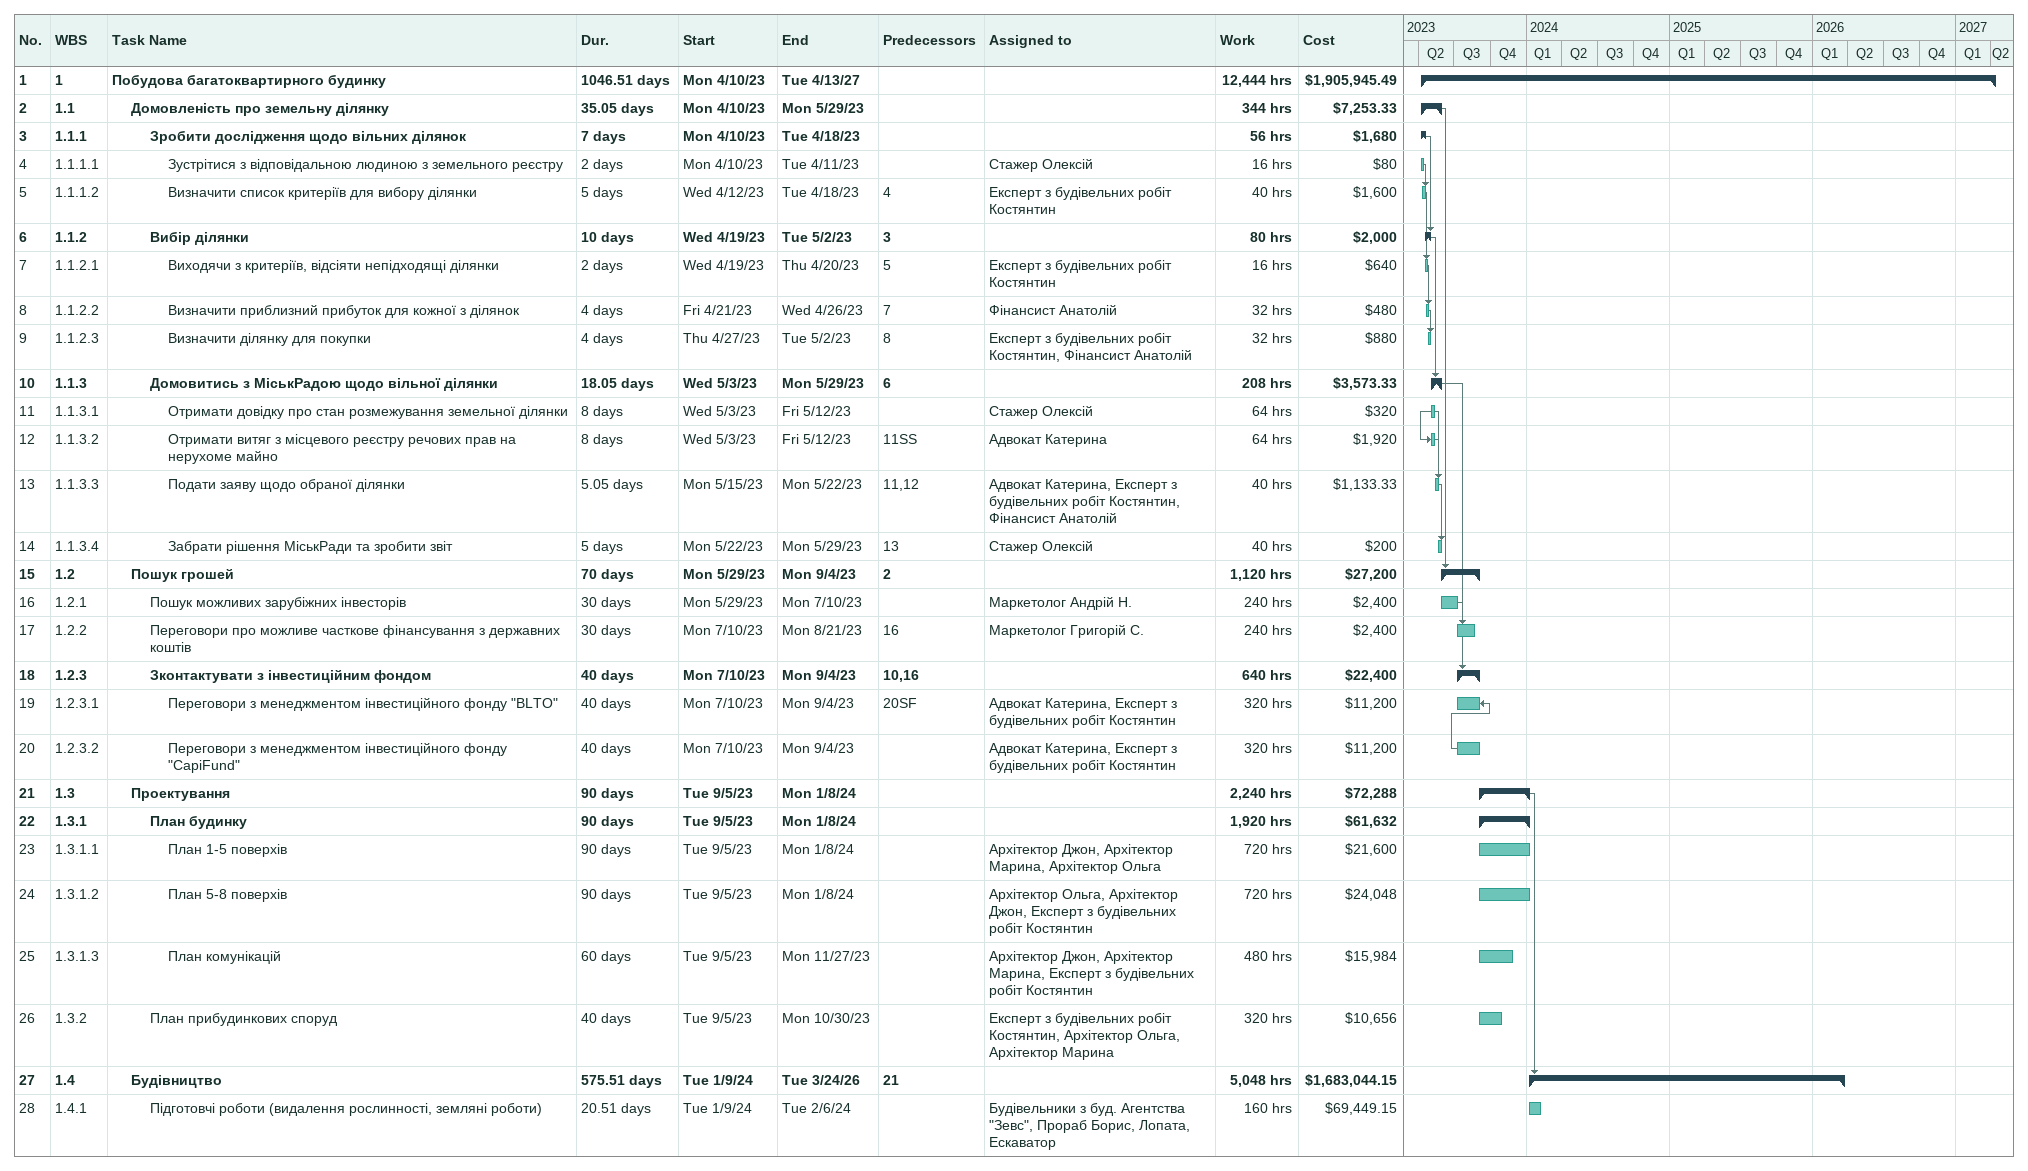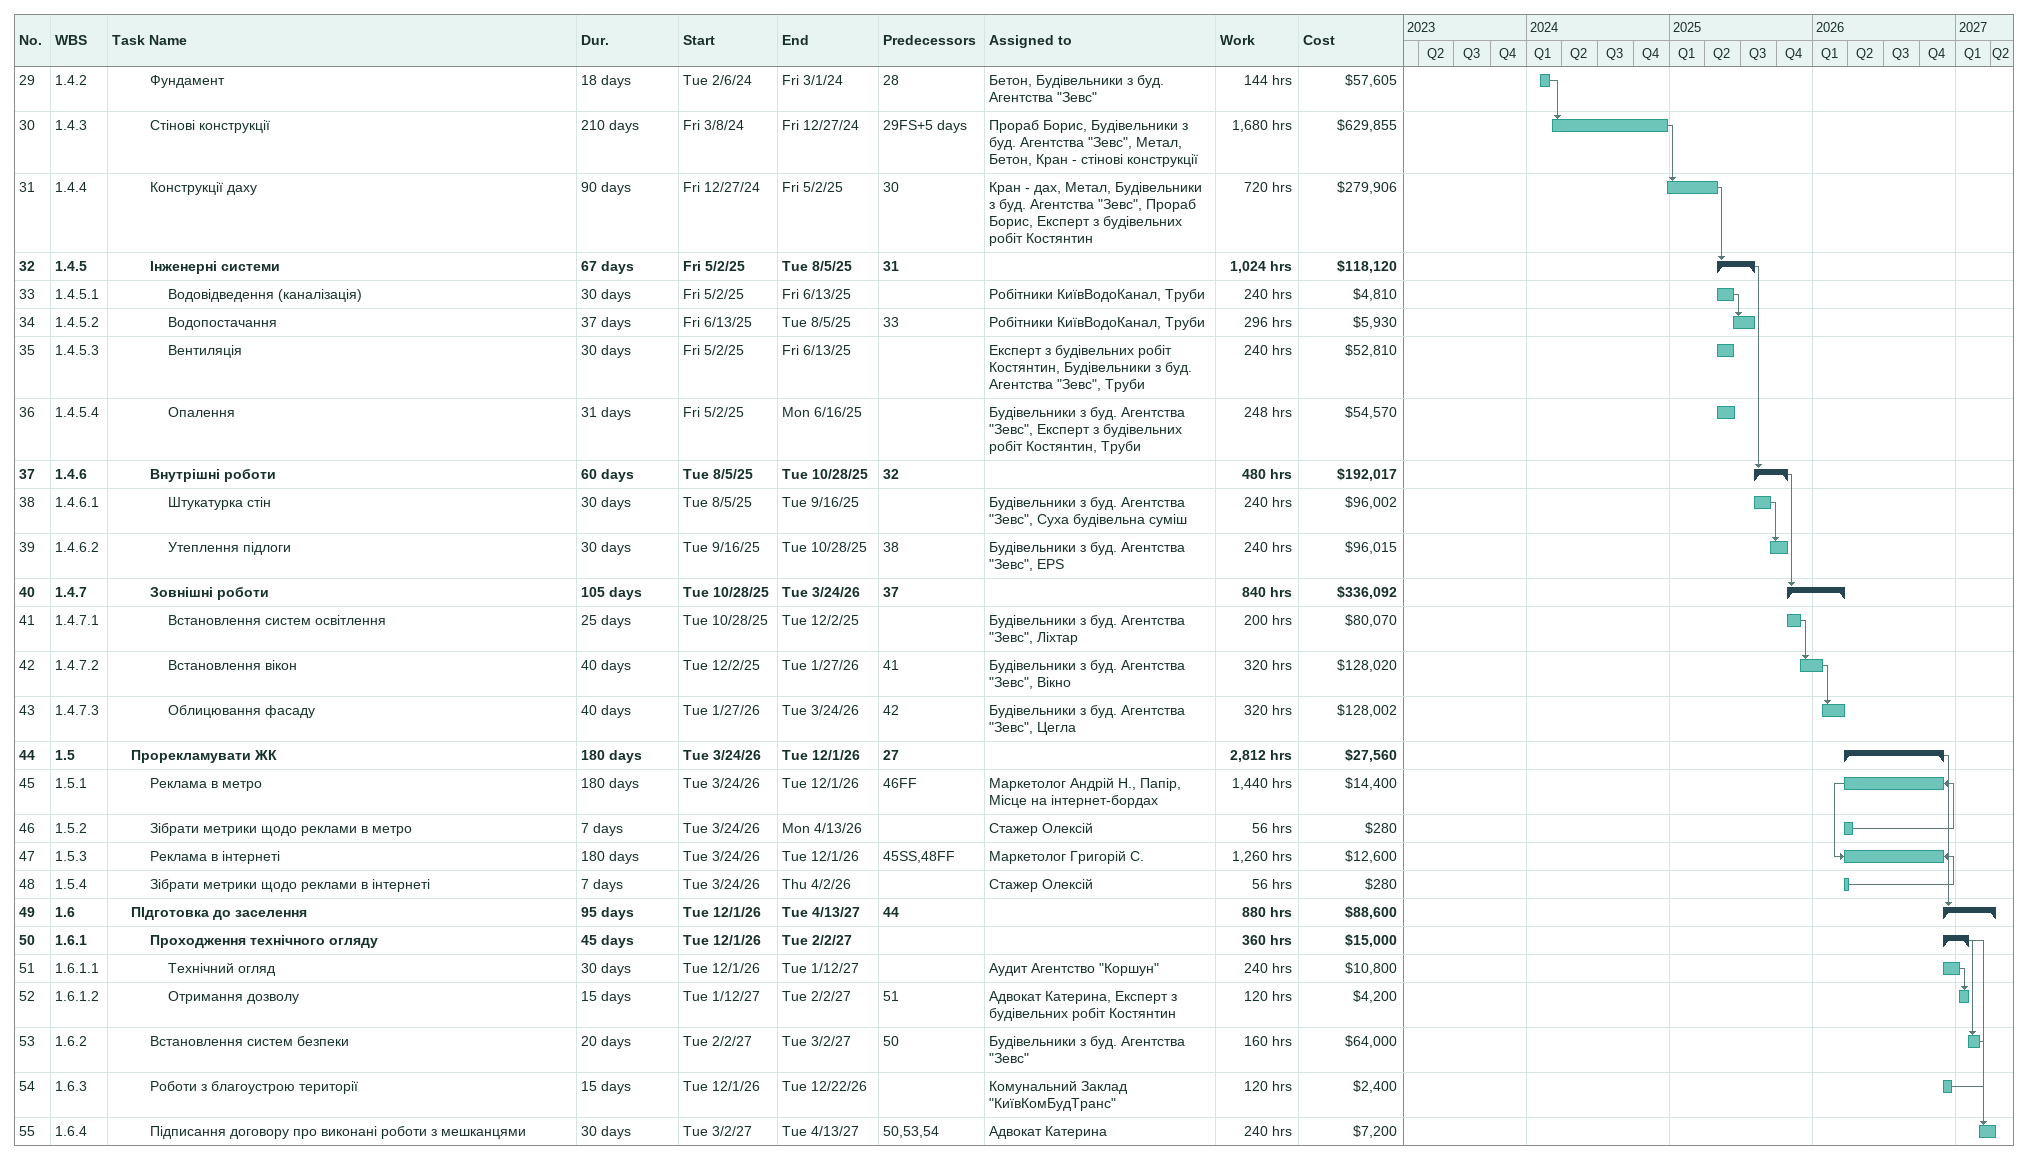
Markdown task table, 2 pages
| ID | WBS | Task | Duration | Start | Finish | Predecessors | Resources | Work (h) | Cost ($) |
|---|---|---|---|---|---|---|---|---|---|
| 1 | 1 | **Побудова багатоквартирного будинку** | 1046.51d | 2023-04-10 | 2027-04-13 |  |  | 12444 | 1905945.49 |
| 2 | 1.1 | **Домовленість про земельну ділянку** | 35.05d | 2023-04-10 | 2023-05-29 |  |  | 344 | 7253.33 |
| 3 | 1.1.1 | **Зробити дослідження щодо вільних ділянок** | 7d | 2023-04-10 | 2023-04-18 |  |  | 56 | 1680 |
| 4 | 1.1.1.1 | Зустрітися з відповідальною людиною з земельного реєстру | 2d | 2023-04-10 | 2023-04-11 |  | Стажер Олексій | 16 | 80 |
| 5 | 1.1.1.2 | Визначити список критеріїв для вибору ділянки | 5d | 2023-04-12 | 2023-04-18 | 4 | Експерт з будівельних робіт Костянтин | 40 | 1600 |
| 6 | 1.1.2 | **Вибір ділянки** | 10d | 2023-04-19 | 2023-05-02 | 3 |  | 80 | 2000 |
| 7 | 1.1.2.1 | Виходячи з критеріїв, відсіяти непідходящі ділянки | 2d | 2023-04-19 | 2023-04-20 | 5 | Експерт з будівельних робіт Костянтин | 16 | 640 |
| 8 | 1.1.2.2 | Визначити приблизний прибуток для кожної з ділянок | 4d | 2023-04-21 | 2023-04-26 | 7 | Фінансист Анатолій | 32 | 480 |
| 9 | 1.1.2.3 | Визначити ділянку для покупки | 4d | 2023-04-27 | 2023-05-02 | 8 | Експерт з будівельних робіт Костянтин, Фінансист Анатолій | 32 | 880 |
| 10 | 1.1.3 | **Домовитись з МіськРадою щодо вільної ділянки** | 18.05d | 2023-05-03 | 2023-05-29 | 6 |  | 208 | 3573.33 |
| 11 | 1.1.3.1 | Отримати довідку про стан розмежування земельної ділянки | 8d | 2023-05-03 | 2023-05-12 |  | Стажер Олексій | 64 | 320 |
| 12 | 1.1.3.2 | Отримати витяг з місцевого реєстру речових прав на нерухоме майно | 8d | 2023-05-03 | 2023-05-12 | 11SS | Адвокат Катерина | 64 | 1920 |
| 13 | 1.1.3.3 | Подати заяву щодо обраної ділянки | 5.05d | 2023-05-15 | 2023-05-22 | 11, 12 | Адвокат Катерина, Експерт з будівельних робіт Костянтин, Фінансист Анатолій | 40 | 1133.33 |
| 14 | 1.1.3.4 | Забрати рішення МіськРади та зробити звіт | 5d | 2023-05-22 | 2023-05-29 | 13 | Стажер Олексій | 40 | 200 |
| 15 | 1.2 | **Пошук грошей** | 70d | 2023-05-29 | 2023-09-04 | 2 |  | 1120 | 27200 |
| 16 | 1.2.1 | Пошук можливих зарубіжних інвесторів | 30d | 2023-05-29 | 2023-07-10 |  | Маркетолог Андрій Н. | 240 | 2400 |
| 17 | 1.2.2 | Переговори про можливе часткове фінансування з державних коштів | 30d | 2023-07-10 | 2023-08-21 | 16 | Маркетолог Григорій С. | 240 | 2400 |
| 18 | 1.2.3 | **Зконтактувати з інвестиційним фондом** | 40d | 2023-07-10 | 2023-09-04 | 10, 16 |  | 640 | 22400 |
| 19 | 1.2.3.1 | Переговори з менеджментом інвестиційного фонду "BLTO" | 40d | 2023-07-10 | 2023-09-04 | 20SF | Адвокат Катерина, Експерт з будівельних робіт Костянтин | 320 | 11200 |
| 20 | 1.2.3.2 | Переговори з менеджментом інвестиційного фонду "CapiFund" | 40d | 2023-07-10 | 2023-09-04 |  | Адвокат Катерина, Експерт з будівельних робіт Костянтин | 320 | 11200 |
| 21 | 1.3 | **Проектування** | 90d | 2023-09-05 | 2024-01-08 |  |  | 2240 | 72288 |
| 22 | 1.3.1 | **План будинку** | 90d | 2023-09-05 | 2024-01-08 |  |  | 1920 | 61632 |
| 23 | 1.3.1.1 | План 1-5 поверхів | 90d | 2023-09-05 | 2024-01-08 |  | Архітектор Джон, Архітектор Марина, Архітектор Ольга | 720 | 21600 |
| 24 | 1.3.1.2 | План 5-8 поверхів | 90d | 2023-09-05 | 2024-01-08 |  | Архітектор Ольга, Архітектор Джон, Експерт з будівельних робіт Костянтин | 720 | 24048 |
| 25 | 1.3.1.3 | План комунікацій | 60d | 2023-09-05 | 2023-11-27 |  | Архітектор Джон, Архітектор Марина, Експерт з будівельних робіт Костянтин | 480 | 15984 |
| 26 | 1.3.2 | План прибудинкових споруд | 40d | 2023-09-05 | 2023-10-30 |  | Експерт з будівельних робіт Костянтин, Архітектор Ольга, Архітектор Марина | 320 | 10656 |
| 27 | 1.4 | **Будівництво** | 575.51d | 2024-01-09 | 2026-03-24 | 21 |  | 5048 | 1683044.15 |
| 28 | 1.4.1 | Підготовчі роботи (видалення рослинності, земляні роботи) | 20.51d | 2024-01-09 | 2024-02-06 |  | Будівельники з буд. Агентства "Зевс", Прораб Борис, Лопата, Ескаватор | 160 | 69449.15 |
| 29 | 1.4.2 | Фундамент | 18d | 2024-02-06 | 2024-03-01 | 28 | Бетон, Будівельники з буд. Агентства "Зевс" | 144 | 57605 |
| 30 | 1.4.3 | Стінові конструкції | 210d | 2024-03-08 | 2024-12-27 | 29FS+5d | Прораб Борис, Будівельники з буд. Агентства "Зевс", Метал, Бетон, Кран - стінові конструкції | 1680 | 629855 |
| 31 | 1.4.4 | Конструкції даху | 90d | 2024-12-27 | 2025-05-02 | 30 | Кран - дах, Метал, Будівельники з буд. Агентства "Зевс", Прораб Борис, Експерт з будівельних робіт Костянтин | 720 | 279906 |
| 32 | 1.4.5 | **Інженерні системи** | 67d | 2025-05-02 | 2025-08-05 | 31 |  | 1024 | 118120 |
| 33 | 1.4.5.1 | Водовідведення (каналізація) | 30d | 2025-05-02 | 2025-06-13 |  | Робітники КиївВодоКанал, Труби | 240 | 4810 |
| 34 | 1.4.5.2 | Водопостачання | 37d | 2025-06-13 | 2025-08-05 | 33 | Робітники КиївВодоКанал, Труби | 296 | 5930 |
| 35 | 1.4.5.3 | Вентиляція | 30d | 2025-05-02 | 2025-06-13 |  | Експерт з будівельних робіт Костянтин, Будівельники з буд. Агентства "Зевс", Труби | 240 | 52810 |
| 36 | 1.4.5.4 | Опалення | 31d | 2025-05-02 | 2025-06-16 |  | Будівельники з буд. Агентства "Зевс", Експерт з будівельних робіт Костянтин, Труби | 248 | 54570 |
| 37 | 1.4.6 | **Внутрішні роботи** | 60d | 2025-08-05 | 2025-10-28 | 32 |  | 480 | 192017 |
| 38 | 1.4.6.1 | Штукатурка стін | 30d | 2025-08-05 | 2025-09-16 |  | Будівельники з буд. Агентства "Зевс", Суха будівельна суміш | 240 | 96002 |
| 39 | 1.4.6.2 | Утеплення підлоги | 30d | 2025-09-16 | 2025-10-28 | 38 | Будівельники з буд. Агентства "Зевс", EPS | 240 | 96015 |
| 40 | 1.4.7 | **Зовнішні роботи** | 105d | 2025-10-28 | 2026-03-24 | 37 |  | 840 | 336092 |
| 41 | 1.4.7.1 | Встановлення систем освітлення | 25d | 2025-10-28 | 2025-12-02 |  | Будівельники з буд. Агентства "Зевс", Ліхтар | 200 | 80070 |
| 42 | 1.4.7.2 | Встановлення вікон | 40d | 2025-12-02 | 2026-01-27 | 41 | Будівельники з буд. Агентства "Зевс", Вікно | 320 | 128020 |
| 43 | 1.4.7.3 | Облицювання фасаду | 40d | 2026-01-27 | 2026-03-24 | 42 | Будівельники з буд. Агентства "Зевс", Цегла | 320 | 128002 |
| 44 | 1.5 | **Прорекламувати ЖК** | 180d | 2026-03-24 | 2026-12-01 | 27 |  | 2812 | 27560 |
| 45 | 1.5.1 | Реклама в метро | 180d | 2026-03-24 | 2026-12-01 | 46FF | Маркетолог Андрій Н., Папір, Місце на інтернет-бордах | 1440 | 14400 |
| 46 | 1.5.2 | Зібрати метрики щодо реклами в метро | 7d | 2026-03-24 | 2026-04-13 |  | Стажер Олексій | 56 | 280 |
| 47 | 1.5.3 | Реклама в інтернеті | 180d | 2026-03-24 | 2026-12-01 | 45SS, 48FF | Маркетолог Григорій С. | 1260 | 12600 |
| 48 | 1.5.4 | Зібрати метрики щодо реклами в інтернеті | 7d | 2026-03-24 | 2026-04-02 |  | Стажер Олексій | 56 | 280 |
| 49 | 1.6 | **ПІдготовка до заселення** | 95d | 2026-12-01 | 2027-04-13 | 44 |  | 880 | 88600 |
| 50 | 1.6.1 | **Проходження технічного огляду** | 45d | 2026-12-01 | 2027-02-02 |  |  | 360 | 15000 |
| 51 | 1.6.1.1 | Технічний огляд | 30d | 2026-12-01 | 2027-01-12 |  | Аудит Агентство "Коршун" | 240 | 10800 |
| 52 | 1.6.1.2 | Отримання дозволу | 15d | 2027-01-12 | 2027-02-02 | 51 | Адвокат Катерина, Експерт з будівельних робіт Костянтин | 120 | 4200 |
| 53 | 1.6.2 | Встановлення систем безпеки | 20d | 2027-02-02 | 2027-03-02 | 50 | Будівельники з буд. Агентства "Зевс" | 160 | 64000 |
| 54 | 1.6.3 | Роботи з благоустрою території | 15d | 2026-12-01 | 2026-12-22 |  | Комунальний Заклад "КиївКомБудТранс" | 120 | 2400 |
| 55 | 1.6.4 | Підписання договору про виконані роботи з мешканцями | 30d | 2027-03-02 | 2027-04-13 | 50, 53, 54 | Адвокат Катерина | 240 | 7200 |
